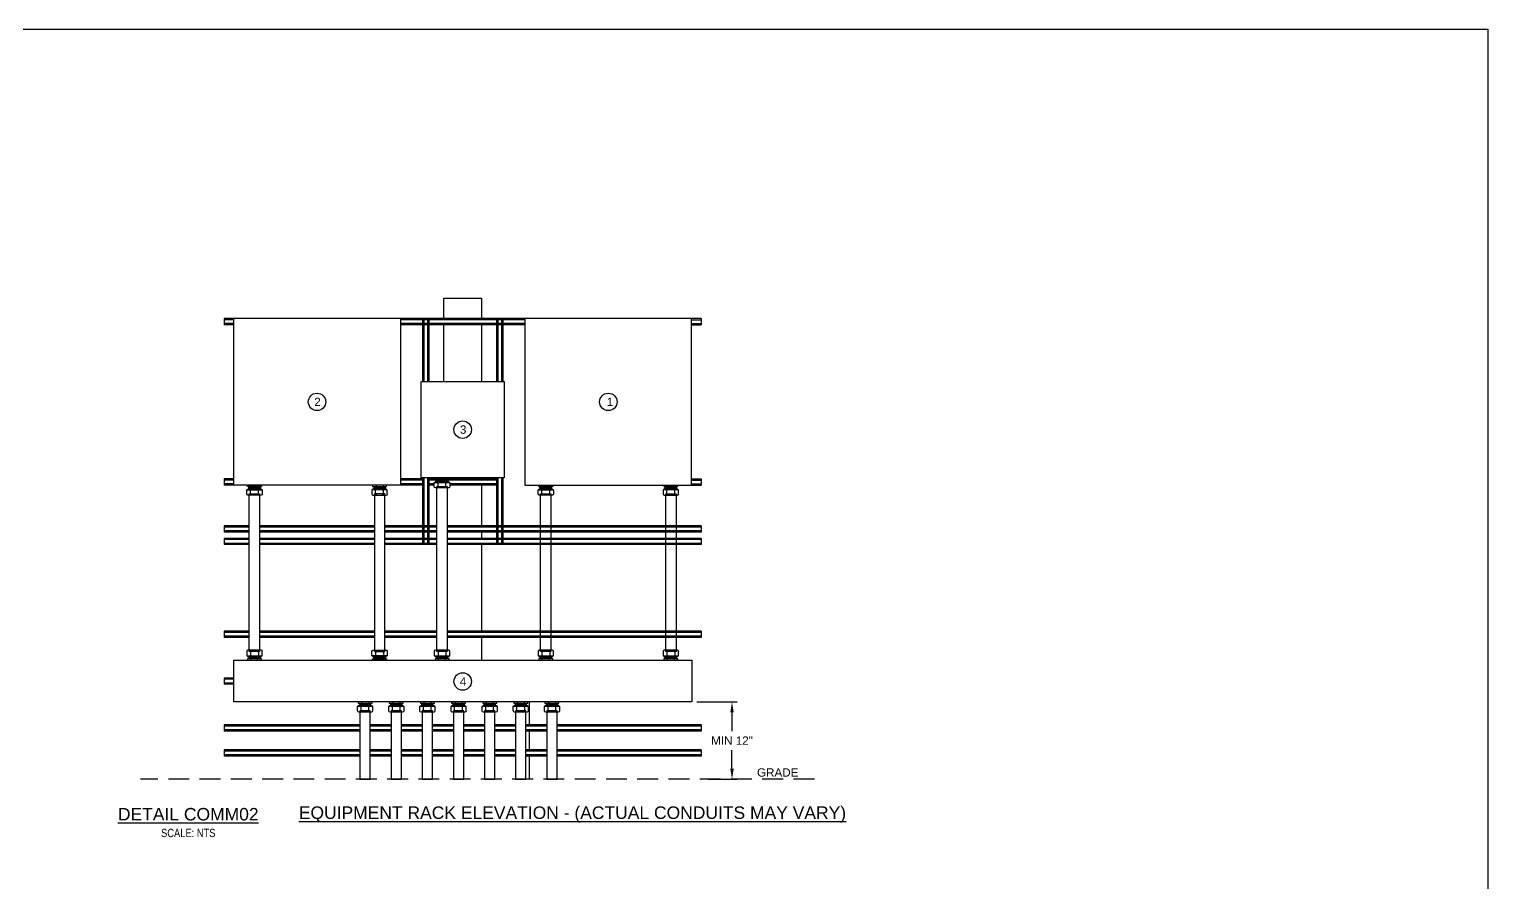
# Model space of a CAD drawing. Header units: feet. Extents: x -4 to 646, y -12 to 598.
# Drawn here: x 13.5 to 31, y 10.25 to 20.5 of the extents above; entities that cross this region are included whole.
import ezdxf

# ---------------------------------------------------------------- set-up
doc = ezdxf.new("R2010")
doc.units = ezdxf.units.FT
doc.header["$MEASUREMENT"] = 0
doc.linetypes.add('DASHED2', pattern=[0.375, 0.25, -0.125])
for name, color, linetype in [('G-ANNO-TEXT', 1, 'Continuous'), ('G-ANNO-TTLE', 3, 'Continuous'), ('PV-EQUIPM', 255, 'Continuous')]:
    doc.layers.add(name, color=color, linetype=linetype)
doc.styles.add('NEI-A', font='arial.ttf')
doc.dimstyles.new('NEI-A', dxfattribs={"dimtxt": 0.1, "dimasz": 0.125, "dimexe": 0.0625, "dimexo": 0.0625, "dimgap": 0.0625, "dimtad": 0, "dimtih": 1, "dimtoh": 1, "dimdec": 4, "dimzin": 3, "dimdsep": 46, "dimlunit": 4, "dimtxsty": 'NEI-A', "dimcen": 0, "dimadec": 0, "dimazin": 0, "dimtfac": 0.75, "dimtdec": 4, "dimtofl": 0, "dimtmove": 0, "dimatfit": 3, "dimfxl": 1, "dimfrac": 1, "dimtolj": 1, "dimtzin": 0, "dimarcsym": 0})

# ---------------------------------------------------------------- blocks, each defined once
blk = doc.blocks.new('*D9')
at = {"layer": 'Defpoints', "color": 0, "transparency": 16777216}
for p in [(21.449, 12.422), (21.582, 11.494), (21.932, 11.494)]:
    blk.add_point(p, dxfattribs=at)
at = {"layer": 'G-ANNO-TEXT', "color": 0, "lineweight": -2, "transparency": 16777216}
for p, q in [((21.511, 12.422), (21.995, 12.422)), ((21.932, 12.297), (21.932, 12.071)), ((21.932, 11.619), (21.932, 11.845)), ((21.645, 11.494), (21.995, 11.494))]:
    blk.add_line(p, q, dxfattribs=at)
at = {"layer": 'G-ANNO-TEXT', "color": 0, "transparency": 16777216}
for points in [[(21.912, 12.297), (21.953, 12.297), (21.932, 12.422)], [(21.912, 11.619), (21.953, 11.619), (21.932, 11.494)]]:
    blk.add_solid(points, dxfattribs=at)
at = {"layer": 'G-ANNO-TEXT', "color": 0, "transparency": 16777216, "insert": (21.932, 11.958), "char_height": 0.1, "attachment_point": 5, "style": 'NEI-A'}
blk.add_mtext('\\A1;MIN 12"', dxfattribs=at)

msp = doc.modelspace()

# ---------------------------------------------------------------- linework, layer by layer
at = {"layer": 'Defpoints', "color": 5}
msp.add_lwpolyline([(0, 20.5), (31, 20.5), (31, 0), (0, 0)], close=True, dxfattribs=at)
at = {"layer": 'G-ANNO-TEXT'}
for centre in [(16.95357, 16.02468), (20.44802, 16.02468), (18.70079, 15.69132), (18.70121, 12.66779)]:
    msp.add_circle(centre, 0.10459, dxfattribs=at)
at = {"layer": 'PV-EQUIPM'}
for p, q in [((21.56144, 17.02476), (15.84015, 17.02476)), ((18.21867, 15.0246), (15.84015, 15.0246))]:
    msp.add_line(p, q, dxfattribs=at)
at = {"layer": 'PV-EQUIPM', "color": 8, "lineweight": 25}
for p, q in [((18.47536, 16.27053), (18.47536, 16.94975)), ((18.92623, 16.94975), (18.92623, 16.27053))]:
    msp.add_line(p, q, dxfattribs=at)
at = {"layer": 'PV-EQUIPM', "linetype": 'DASHED2'}
msp.add_line((22.92045, 11.49432), (14.8359, 11.49432), dxfattribs=at)
at = {"layer": 'PV-EQUIPM', "color": 8, "lineweight": 25}
for points in [[(18.47536, 17.02476), (18.47536, 17.26978), (18.92623, 17.26978), (18.92623, 17.02476)], [(18.92623, 15.0246), (18.92623, 14.53623)], [(18.92623, 14.46122), (18.92623, 14.38622)], [(18.92623, 14.31121), (18.92623, 13.27279)], [(18.92623, 13.19779), (18.92623, 12.92193)]]:
    msp.add_lwpolyline(points, dxfattribs=at)
at = {"layer": 'PV-EQUIPM'}
for points in [[(15.84015, 17.02476), (15.84015, 16.94975)], [(15.95349, 17.00976), (15.84015, 17.00976)], [(15.95349, 15.0246), (15.95349, 17.02476)], [(17.95365, 17.02476), (17.95365, 15.0246)], [(19.44794, 17.00976), (17.95365, 17.00976)], [(18.21867, 17.02476), (18.21867, 16.27053)], [(18.23367, 17.02476), (18.23367, 16.27053)], [(18.27868, 17.02476), (18.27868, 16.27053)], [(18.29368, 17.02476), (18.29368, 16.27053)], [(19.10791, 17.02476), (19.10791, 16.27053)], [(19.12291, 17.02476), (19.12291, 16.27053)], [(19.16792, 17.02476), (19.16792, 16.27053)], [(19.18292, 17.02476), (19.18292, 16.27053)], [(19.44794, 17.02476), (19.44794, 15.0246), (21.56144, 15.0246)], [(21.4481, 15.0246), (21.4481, 17.02476)], [(21.4481, 17.00976), (21.56144, 17.00976)], [(21.56144, 17.02476), (21.56144, 16.94975)], [(15.95349, 16.96475), (15.84015, 16.96475)], [(15.95349, 16.94975), (15.84015, 16.94975)], [(19.44794, 16.96475), (17.95365, 16.96475)], [(19.44794, 16.94975), (17.95365, 16.94975)], [(21.4481, 16.96475), (21.56144, 16.96475)], [(21.4481, 16.94975), (21.56144, 16.94975)], [(15.95349, 15.09961), (15.84015, 15.09961)], [(15.84015, 15.09961), (15.84015, 15.0246)], [(15.95349, 15.0846), (15.84015, 15.0846)], [(18.21867, 15.09961), (17.95365, 15.09961)], [(18.21867, 15.0846), (17.95365, 15.0846)], [(18.21867, 15.11211), (18.21867, 14.31121)], [(18.23367, 15.11211), (18.23367, 14.31121)], [(18.27868, 15.11211), (18.27868, 14.31121)], [(18.29368, 15.11211), (18.29368, 14.31121)], [(18.36952, 15.09961), (18.30701, 15.09961)], [(18.38369, 15.0846), (18.30701, 15.0846)], [(18.53786, 15.11211), (18.53786, 15.09627), (18.36952, 15.09627), (18.36952, 15.11211)], [(18.36952, 15.05794), (18.36952, 15.06544), (18.53786, 15.06544), (18.53786, 15.05794)], [(18.5237, 15.0796), (18.38369, 15.09627)], [(18.38369, 15.06544), (18.38369, 15.09627)], [(18.52286, 15.07544), (18.38369, 15.09127)], [(18.52203, 15.07044), (18.38369, 15.08627)], [(18.52203, 15.06544), (18.38369, 15.08127)], [(18.47953, 15.06544), (18.38369, 15.07627)], [(18.43702, 15.06544), (18.38369, 15.07127)], [(18.39369, 15.06544), (18.38369, 15.06627)], [(18.39119, 14.9921), (18.40702, 15.0071), (18.40702, 15.05794)], [(18.41202, 15.11211), (18.41202, 15.09627)], [(18.5237, 15.08544), (18.42702, 15.09627)], [(18.5237, 15.09044), (18.47286, 15.09627)], [(18.48453, 14.9921), (18.50036, 15.0071), (18.50036, 15.05794)], [(18.49536, 15.11211), (18.49536, 15.09627)], [(18.5237, 15.09627), (18.5237, 15.06544)], [(19.10791, 15.0846), (18.5237, 15.0846)], [(19.10791, 15.09961), (18.53786, 15.09961)], [(19.10791, 15.11211), (19.10791, 14.31121)], [(19.12291, 15.11211), (19.12291, 14.31121)], [(19.16792, 15.11211), (19.16792, 14.31121)], [(19.18292, 15.11211), (19.18292, 14.31121)], [(21.4481, 15.09961), (21.56144, 15.09961)], [(21.4481, 15.0846), (21.56144, 15.0846)], [(21.56144, 15.09961), (21.56144, 15.0246)], [(15.95349, 15.0396), (15.84015, 15.0396)], [(16.28768, 15.0246), (16.28768, 15.00876), (16.11934, 15.00876), (16.11934, 15.0246)], [(16.11934, 14.97043), (16.11934, 14.97793), (16.28768, 14.97793), (16.28768, 14.97043)], [(16.27352, 14.99293), (16.13351, 15.00876)], [(16.13351, 14.97793), (16.13351, 15.00876)], [(16.27268, 14.98793), (16.13351, 15.00376)], [(16.27185, 14.98293), (16.13351, 14.99876)], [(16.27185, 14.97793), (16.13351, 14.99376)], [(16.22935, 14.97793), (16.13351, 14.98876)], [(16.18684, 14.97793), (16.13351, 14.98376)], [(16.14351, 14.97793), (16.13351, 14.97876)], [(16.14101, 14.90459), (16.15684, 14.91959), (16.15684, 14.97043)], [(16.14101, 14.91959), (16.26518, 14.91959), (16.26518, 13.02694), (16.14101, 13.02694), (16.14101, 14.91959)], [(16.15684, 14.91959), (16.17184, 14.90459)], [(16.16184, 15.0246), (16.16184, 15.00876)], [(16.27352, 14.99793), (16.17684, 15.00876)], [(16.27352, 15.00376), (16.22268, 15.00876)], [(16.23435, 14.90459), (16.25018, 14.91959), (16.25018, 14.97043)], [(16.24518, 15.0246), (16.24518, 15.00876)], [(16.25018, 14.91959), (16.26518, 14.90459)], [(16.27352, 15.00876), (16.27352, 14.97793)], [(17.61946, 15.0246), (17.61946, 15.00876), (17.7878, 15.00876), (17.7878, 15.0246)], [(17.7878, 14.97043), (17.7878, 14.97793), (17.61946, 14.97793), (17.61946, 14.97043)], [(17.63363, 14.99293), (17.77364, 15.00876)], [(17.63363, 14.99793), (17.7303, 15.00876)], [(17.63363, 15.00376), (17.68363, 15.00876)], [(17.63363, 15.00876), (17.63363, 14.97793)], [(17.63446, 14.98793), (17.77364, 15.00376)], [(17.63446, 14.98293), (17.77364, 14.99876)], [(17.63529, 14.97793), (17.77364, 14.99376)], [(17.65696, 14.91959), (17.64113, 14.90459)], [(17.7653, 14.91959), (17.64113, 14.91959), (17.64113, 13.02694), (17.7653, 13.02694), (17.7653, 14.91959)], [(17.67196, 14.90459), (17.65696, 14.91959), (17.65696, 14.97043)], [(17.66196, 15.0246), (17.66196, 15.00876)], [(17.6778, 14.97793), (17.77364, 14.98876)], [(17.7203, 14.97793), (17.77364, 14.98376)], [(17.7503, 14.91959), (17.73447, 14.90459)], [(17.7453, 15.0246), (17.7453, 15.00876)], [(17.7653, 14.90459), (17.7503, 14.91959), (17.7503, 14.97043)], [(17.76364, 14.97793), (17.77364, 14.97876)], [(17.77364, 14.97793), (17.77364, 15.00876)], [(18.21867, 15.0396), (17.95365, 15.0396)], [(18.36035, 15.0396), (18.30701, 15.0396)], [(18.36035, 15.0246), (18.30701, 15.0246)], [(18.39119, 15.0071), (18.51536, 15.0071), (18.51536, 13.02694), (18.39119, 13.02694), (18.39119, 15.0071)], [(18.40702, 15.0071), (18.42202, 14.9921)], [(18.50036, 15.0071), (18.51536, 14.9921)], [(19.10791, 15.0396), (18.54703, 15.0396)], [(19.10791, 15.0246), (18.54703, 15.0246)], [(19.78213, 15.0246), (19.78213, 15.00876), (19.61462, 15.00876), (19.61462, 15.0246)], [(19.61462, 14.97043), (19.61462, 14.97793), (19.78213, 14.97793), (19.78213, 14.97043)], [(19.76796, 14.99293), (19.62795, 15.00876)], [(19.62795, 14.97793), (19.62795, 15.00876)], [(19.76713, 14.98793), (19.62795, 15.00376)], [(19.76713, 14.98293), (19.62795, 14.99876)], [(19.7663, 14.97793), (19.62795, 14.99376)], [(19.72463, 14.97793), (19.62795, 14.98876)], [(19.68129, 14.97793), (19.62795, 14.98376)], [(19.63795, 14.97793), (19.62795, 14.97876)], [(19.63629, 14.90459), (19.65129, 14.91959), (19.65129, 14.97043)], [(19.63629, 14.91959), (19.76046, 14.91959), (19.76046, 13.02694), (19.63629, 13.02694), (19.63629, 14.91959)], [(19.65129, 14.91959), (19.66712, 14.90459)], [(19.65629, 15.0246), (19.65629, 15.00876)], [(19.76796, 14.99793), (19.67129, 15.00876)], [(19.76796, 15.00376), (19.71796, 15.00876)], [(19.72963, 14.90459), (19.74463, 14.91959), (19.74463, 14.97043)], [(19.74046, 15.0246), (19.74046, 15.00876)], [(19.74463, 14.91959), (19.76046, 14.90459)], [(19.76796, 15.00876), (19.76796, 14.97793)], [(21.11474, 15.0246), (21.11474, 15.00876), (21.28225, 15.00876), (21.28225, 15.0246)], [(21.28225, 14.97043), (21.28225, 14.97793), (21.11474, 14.97793), (21.11474, 14.97043)], [(21.12807, 14.99293), (21.26808, 15.00876)], [(21.12807, 14.99793), (21.22558, 15.00876)], [(21.12807, 15.00376), (21.17891, 15.00876)], [(21.12807, 15.00876), (21.12807, 14.97793)], [(21.12891, 14.98793), (21.26808, 15.00376)], [(21.12974, 14.98293), (21.26808, 14.99876)], [(21.12974, 14.97793), (21.26808, 14.99376)], [(21.15141, 14.91959), (21.13641, 14.90459)], [(21.13641, 14.91959), (21.26058, 14.91959), (21.26058, 13.02694), (21.13641, 13.02694), (21.13641, 14.91959)], [(21.16724, 14.90459), (21.15141, 14.91959), (21.15141, 14.97043)], [(21.15641, 15.0246), (21.15641, 15.00876)], [(21.17224, 14.97793), (21.26808, 14.98876)], [(21.21475, 14.97793), (21.26808, 14.98376)], [(21.24475, 14.91959), (21.22975, 14.90459)], [(21.24058, 15.0246), (21.24058, 15.00876)], [(21.26058, 14.90459), (21.24475, 14.91959), (21.24475, 14.97043)], [(21.25808, 14.97793), (21.26808, 14.97876)], [(21.26808, 14.97793), (21.26808, 15.00876)], [(21.4481, 15.0396), (21.56144, 15.0396)], [(16.14101, 14.53623), (15.84015, 14.53623)], [(15.84015, 14.53623), (15.84015, 14.46122)], [(17.64113, 14.53623), (16.26518, 14.53623)], [(18.39119, 14.53623), (17.7653, 14.53623)], [(21.56144, 14.53623), (18.51536, 14.53623)], [(21.56144, 14.53623), (21.56144, 14.46122)], [(16.14101, 14.52123), (15.84015, 14.52123)], [(16.14101, 14.47622), (15.84015, 14.47622)], [(16.14101, 14.46122), (15.84015, 14.46122)], [(16.14101, 14.38622), (15.84015, 14.38622)], [(15.84015, 14.38622), (15.84015, 14.31121)], [(16.14101, 14.37121), (15.84015, 14.37121)], [(17.64113, 14.52123), (16.26518, 14.52123)], [(17.64113, 14.47622), (16.26518, 14.47622)], [(17.64113, 14.46122), (16.26518, 14.46122)], [(17.64113, 14.38622), (16.26518, 14.38622)], [(17.64113, 14.37121), (16.26518, 14.37121)], [(18.39119, 14.52123), (17.7653, 14.52123)], [(18.39119, 14.47622), (17.7653, 14.47622)], [(18.39119, 14.46122), (17.7653, 14.46122)], [(18.39119, 14.38622), (17.7653, 14.38622)], [(18.39119, 14.37121), (17.7653, 14.37121)], [(21.56144, 14.52123), (18.51536, 14.52123)], [(21.56144, 14.47622), (18.51536, 14.47622)], [(21.56144, 14.46122), (18.51536, 14.46122)], [(21.56144, 14.38622), (18.51536, 14.38622)], [(21.56144, 14.37121), (18.51536, 14.37121)], [(21.56144, 14.38622), (21.56144, 14.31121)], [(16.14101, 14.32621), (15.84015, 14.32621)], [(16.14101, 14.31121), (15.84015, 14.31121)], [(17.64113, 14.32621), (16.26518, 14.32621)], [(17.64113, 14.31121), (16.26518, 14.31121)], [(18.39119, 14.32621), (17.7653, 14.32621)], [(18.39119, 14.31121), (17.7653, 14.31121)], [(21.56144, 14.32621), (18.51536, 14.32621)], [(21.56144, 14.31121), (18.51536, 14.31121)], [(16.14101, 13.27279), (15.84015, 13.27279)], [(15.84015, 13.27279), (15.84015, 13.19779)], [(16.14101, 13.25779), (15.84015, 13.25779)], [(16.14101, 13.21279), (15.84015, 13.21279)], [(16.14101, 13.19779), (15.84015, 13.19779)], [(17.64113, 13.27279), (16.26518, 13.27279)], [(17.64113, 13.25779), (16.26518, 13.25779)], [(17.64113, 13.21279), (16.26518, 13.21279)], [(17.64113, 13.19779), (16.26518, 13.19779)], [(18.39119, 13.27279), (17.7653, 13.27279)], [(18.39119, 13.25779), (17.7653, 13.25779)], [(18.39119, 13.21279), (17.7653, 13.21279)], [(18.39119, 13.19779), (17.7653, 13.19779)], [(21.56144, 13.27279), (18.51536, 13.27279)], [(21.56144, 13.25779), (18.51536, 13.25779)], [(21.56144, 13.21279), (18.51536, 13.21279)], [(21.56144, 13.19779), (18.51536, 13.19779)], [(21.56144, 13.27279), (21.56144, 13.19779)], [(16.11934, 12.9761), (16.11934, 12.9686), (16.28768, 12.9686), (16.28768, 12.9761)], [(16.28268, 13.04194), (16.12434, 13.04194)], [(16.27185, 12.9686), (16.13351, 12.95277)], [(16.22935, 12.9686), (16.13351, 12.95777)], [(16.18684, 12.9686), (16.13351, 12.96277)], [(16.14351, 12.9686), (16.13351, 12.96777)], [(16.13351, 12.9686), (16.13351, 12.93777)], [(16.27185, 12.9636), (16.13351, 12.94777)], [(16.27268, 12.9586), (16.13351, 12.94277)], [(16.27352, 12.9536), (16.13351, 12.93777)], [(16.14101, 13.04194), (16.15684, 13.02694), (16.15684, 12.9761)], [(16.15684, 13.02694), (16.17184, 13.04194)], [(16.23435, 13.04194), (16.25018, 13.02694), (16.25018, 12.9761)], [(16.25018, 13.02694), (16.26518, 13.04194)], [(16.27352, 12.93777), (16.27352, 12.9686)], [(17.7878, 12.9761), (17.7878, 12.9686), (17.61946, 12.9686), (17.61946, 12.9761)], [(17.62446, 13.04194), (17.7828, 13.04194)], [(17.63363, 12.93777), (17.63363, 12.9686)], [(17.63363, 12.9536), (17.77364, 12.93777)], [(17.63446, 12.9636), (17.77364, 12.94777)], [(17.63446, 12.9586), (17.77364, 12.94277)], [(17.63529, 12.9686), (17.77364, 12.95277)], [(17.65696, 13.02694), (17.64113, 13.04194)], [(17.67196, 13.04194), (17.65696, 13.02694), (17.65696, 12.9761)], [(17.6778, 12.9686), (17.77364, 12.95777)], [(17.7203, 12.9686), (17.77364, 12.96277)], [(17.7503, 13.02694), (17.73447, 13.04194)], [(17.7653, 13.04194), (17.7503, 13.02694), (17.7503, 12.9761)], [(17.76364, 12.9686), (17.77364, 12.96777)], [(17.77364, 12.9686), (17.77364, 12.93777)], [(18.36952, 12.9761), (18.36952, 12.9686), (18.53786, 12.9686), (18.53786, 12.9761)], [(18.53286, 13.04194), (18.37452, 13.04194)], [(18.52203, 12.9686), (18.38369, 12.95277)], [(18.47953, 12.9686), (18.38369, 12.95777)], [(18.43702, 12.9686), (18.38369, 12.96277)], [(18.39369, 12.9686), (18.38369, 12.96777)], [(18.38369, 12.9686), (18.38369, 12.93777)], [(18.52203, 12.9636), (18.38369, 12.94777)], [(18.52286, 12.9586), (18.38369, 12.94277)], [(18.5237, 12.9536), (18.38369, 12.93777)], [(18.39119, 13.04194), (18.40702, 13.02694), (18.40702, 12.9761)], [(18.40702, 13.02694), (18.42202, 13.04194)], [(18.48453, 13.04194), (18.50036, 13.02694), (18.50036, 12.9761)], [(18.50036, 13.02694), (18.51536, 13.04194)], [(18.5237, 12.93777), (18.5237, 12.9686)], [(19.61462, 12.9761), (19.61462, 12.9686), (19.78213, 12.9686), (19.78213, 12.9761)], [(19.77713, 13.04194), (19.61878, 13.04194)], [(19.7663, 12.9686), (19.62795, 12.95277)], [(19.72463, 12.9686), (19.62795, 12.95777)], [(19.68129, 12.9686), (19.62795, 12.96277)], [(19.63795, 12.9686), (19.62795, 12.96777)], [(19.62795, 12.9686), (19.62795, 12.93777)], [(19.76713, 12.9636), (19.62795, 12.94777)], [(19.76713, 12.9586), (19.62795, 12.94277)], [(19.76796, 12.9536), (19.62795, 12.93777)], [(19.63629, 13.04194), (19.65129, 13.02694), (19.65129, 12.9761)], [(19.65129, 13.02694), (19.66712, 13.04194)], [(19.72963, 13.04194), (19.74463, 13.02694), (19.74463, 12.9761)], [(19.74463, 13.02694), (19.76046, 13.04194)], [(19.76796, 12.93777), (19.76796, 12.9686)], [(21.11474, 12.9761), (21.11474, 12.9686), (21.28225, 12.9686), (21.28225, 12.9761)], [(21.27725, 13.04194), (21.1189, 13.04194)], [(21.26642, 12.9686), (21.12807, 12.95277)], [(21.22475, 12.9686), (21.12807, 12.95777)], [(21.18141, 12.9686), (21.12807, 12.96277)], [(21.13807, 12.9686), (21.12807, 12.96777)], [(21.12807, 12.9686), (21.12807, 12.93777)], [(21.26725, 12.9636), (21.12807, 12.94777)], [(21.26725, 12.9586), (21.12807, 12.94277)], [(21.26808, 12.9536), (21.12807, 12.93777)], [(21.13641, 13.04194), (21.15141, 13.02694), (21.15141, 12.9761)], [(21.15141, 13.02694), (21.16724, 13.04194)], [(21.22975, 13.04194), (21.24475, 13.02694), (21.24475, 12.9761)], [(21.24475, 13.02694), (21.26058, 13.04194)], [(21.26808, 12.93777), (21.26808, 12.9686)], [(16.28768, 12.92193), (16.28768, 12.93777), (16.11934, 12.93777), (16.11934, 12.92193)], [(16.16184, 12.92193), (16.16184, 12.93777)], [(16.27352, 12.9486), (16.17684, 12.93777)], [(16.27352, 12.94277), (16.22268, 12.93777)], [(16.24518, 12.92193), (16.24518, 12.93777)], [(17.61946, 12.92193), (17.61946, 12.93777), (17.7878, 12.93777), (17.7878, 12.92193)], [(17.63363, 12.9486), (17.7303, 12.93777)], [(17.63363, 12.94277), (17.68363, 12.93777)], [(17.66196, 12.92193), (17.66196, 12.93777)], [(17.7453, 12.92193), (17.7453, 12.93777)], [(18.53786, 12.92193), (18.53786, 12.93777), (18.36952, 12.93777), (18.36952, 12.92193)], [(18.41202, 12.92193), (18.41202, 12.93777)], [(18.5237, 12.9486), (18.42702, 12.93777)], [(18.5237, 12.94277), (18.47286, 12.93777)], [(18.49536, 12.92193), (18.49536, 12.93777)], [(19.78213, 12.92193), (19.78213, 12.93777), (19.61462, 12.93777), (19.61462, 12.92193)], [(19.65629, 12.92193), (19.65629, 12.93777)], [(19.76796, 12.9486), (19.67129, 12.93777)], [(19.76796, 12.94277), (19.71796, 12.93777)], [(19.74046, 12.92193), (19.74046, 12.93777)], [(21.28225, 12.92193), (21.28225, 12.93777), (21.11474, 12.93777), (21.11474, 12.92193)], [(21.15641, 12.92193), (21.15641, 12.93777)], [(21.26808, 12.9486), (21.17141, 12.93777)], [(21.26808, 12.94277), (21.21808, 12.93777)], [(21.24058, 12.92193), (21.24058, 12.93777)], [(15.95349, 12.70941), (15.84015, 12.70941)], [(15.84015, 12.70941), (15.84015, 12.63441)], [(15.95349, 12.69441), (15.84015, 12.69441)], [(15.95349, 12.64941), (15.84015, 12.64941)], [(15.95349, 12.63441), (15.84015, 12.63441)], [(17.62363, 12.31605), (17.62363, 12.36772), (17.43694, 12.36772), (17.43694, 12.31605)], [(17.44694, 12.42189), (17.44694, 12.40606), (17.61446, 12.40606), (17.61446, 12.42189)], [(17.61446, 12.36772), (17.61446, 12.37522), (17.44694, 12.37522), (17.44694, 12.36772)], [(17.46111, 12.39022), (17.60029, 12.40606)], [(17.46111, 12.39522), (17.55779, 12.40606)], [(17.46111, 12.40106), (17.51112, 12.40606)], [(17.46111, 12.40606), (17.46111, 12.37522)], [(17.46111, 12.38522), (17.60029, 12.40106)], [(17.46195, 12.38022), (17.60029, 12.39606)], [(17.46278, 12.37522), (17.60029, 12.39106)], [(17.48361, 12.31688), (17.46861, 12.30188)], [(17.59279, 12.31688), (17.46861, 12.31688), (17.46861, 11.49432), (17.59279, 11.49432), (17.59279, 12.31688)], [(17.49945, 12.30188), (17.48361, 12.31688), (17.48361, 12.36772)], [(17.48861, 12.42189), (17.48861, 12.40606)], [(17.50445, 12.37522), (17.60029, 12.38606)], [(17.54779, 12.37522), (17.60029, 12.38105)], [(17.57695, 12.31688), (17.56195, 12.30188)], [(17.57279, 12.42189), (17.57279, 12.40606)], [(17.59279, 12.30188), (17.57695, 12.31688), (17.57695, 12.36772)], [(17.59029, 12.37522), (17.60029, 12.37605)], [(17.60029, 12.37522), (17.60029, 12.40606)], [(17.82031, 12.42189), (17.82031, 12.40606), (17.98782, 12.40606), (17.98782, 12.42189)], [(17.98782, 12.36772), (17.98782, 12.37522), (17.82031, 12.37522), (17.82031, 12.36772)], [(17.83448, 12.39022), (17.97365, 12.40606)], [(17.83448, 12.39522), (17.93115, 12.40606)], [(17.83448, 12.40106), (17.88448, 12.40606)], [(17.83448, 12.40606), (17.83448, 12.37522)], [(17.83448, 12.38522), (17.97365, 12.40106)], [(17.83531, 12.38022), (17.97365, 12.39606)], [(17.83614, 12.37522), (17.97365, 12.39106)], [(17.85781, 12.31688), (17.84198, 12.30188)], [(17.96615, 12.31688), (17.84198, 12.31688), (17.84198, 11.49432), (17.96615, 11.49432), (17.96615, 12.31688)], [(17.87281, 12.30188), (17.85781, 12.31688), (17.85781, 12.36772)], [(17.86198, 12.42189), (17.86198, 12.40606)], [(17.87781, 12.37522), (17.97365, 12.38606)], [(17.92115, 12.37522), (17.97365, 12.38105)], [(17.95115, 12.31688), (17.93532, 12.30188)], [(17.94615, 12.42189), (17.94615, 12.40606)], [(17.96615, 12.30188), (17.95115, 12.31688), (17.95115, 12.36772)], [(17.96365, 12.37522), (17.97365, 12.37605)], [(17.97365, 12.37522), (17.97365, 12.40606)], [(18.19367, 12.42189), (18.19367, 12.40606), (18.36118, 12.40606), (18.36118, 12.42189)], [(18.36118, 12.36772), (18.36118, 12.37522), (18.19367, 12.37522), (18.19367, 12.36772)], [(18.20784, 12.39022), (18.34785, 12.40606)], [(18.20784, 12.39522), (18.30451, 12.40606)], [(18.20784, 12.40106), (18.25784, 12.40606)], [(18.20784, 12.40606), (18.20784, 12.37522)], [(18.20867, 12.38522), (18.34785, 12.40106)], [(18.20867, 12.38022), (18.34785, 12.39606)], [(18.20951, 12.37522), (18.34785, 12.39106)], [(18.23117, 12.31688), (18.21534, 12.30188)], [(18.33952, 12.31688), (18.21534, 12.31688), (18.21534, 11.49432), (18.33952, 11.49432), (18.33952, 12.31688)], [(18.24617, 12.30188), (18.23117, 12.31688), (18.23117, 12.36772)], [(18.23534, 12.42189), (18.23534, 12.40606)], [(18.25118, 12.37522), (18.34785, 12.38606)], [(18.29451, 12.37522), (18.34785, 12.38105)], [(18.32451, 12.31688), (18.30868, 12.30188)], [(18.31951, 12.42189), (18.31951, 12.40606)], [(18.33952, 12.30188), (18.32451, 12.31688), (18.32451, 12.36772)], [(18.33785, 12.37522), (18.34785, 12.37605)], [(18.34785, 12.37522), (18.34785, 12.40606)], [(18.56703, 12.42189), (18.56703, 12.40606), (18.73538, 12.40606), (18.73538, 12.42189)], [(18.73538, 12.36772), (18.73538, 12.37522), (18.56703, 12.37522), (18.56703, 12.36772)], [(18.5812, 12.39022), (18.72121, 12.40606)], [(18.5812, 12.39522), (18.67788, 12.40606)], [(18.5812, 12.40106), (18.63204, 12.40606)], [(18.5812, 12.40606), (18.5812, 12.37522)], [(18.58204, 12.38522), (18.72121, 12.40106)], [(18.58287, 12.38022), (18.72121, 12.39606)], [(18.58287, 12.37522), (18.72121, 12.39106)], [(18.60454, 12.31688), (18.58954, 12.30188)], [(18.71371, 12.31688), (18.58954, 12.31688), (18.58954, 11.49432), (18.71371, 11.49432), (18.71371, 12.31688)], [(18.61954, 12.30188), (18.60454, 12.31688), (18.60454, 12.36772)], [(18.60954, 12.42189), (18.60954, 12.40606)], [(18.62537, 12.37522), (18.72121, 12.38606)], [(18.66788, 12.37522), (18.72121, 12.38105)], [(18.69788, 12.31688), (18.68288, 12.30188)], [(18.69288, 12.42189), (18.69288, 12.40606)], [(18.71371, 12.30188), (18.69788, 12.31688), (18.69788, 12.36772)], [(18.71121, 12.37522), (18.72121, 12.37605)], [(18.72121, 12.37522), (18.72121, 12.40606)], [(19.11791, 12.31605), (19.11791, 12.36772), (18.93123, 12.36772), (18.93123, 12.31605)], [(18.94123, 12.42189), (18.94123, 12.40606), (19.10874, 12.40606), (19.10874, 12.42189)], [(19.10874, 12.36772), (19.10874, 12.37522), (18.94123, 12.37522), (18.94123, 12.36772)], [(18.95456, 12.39022), (19.09458, 12.40606)], [(18.95456, 12.39522), (19.05207, 12.40606)], [(18.95456, 12.40106), (19.0054, 12.40606)], [(18.95456, 12.40606), (18.95456, 12.37522)], [(18.9554, 12.38522), (19.09458, 12.40106)], [(18.95623, 12.38022), (19.09458, 12.39606)], [(18.95707, 12.37522), (19.09458, 12.39106)], [(18.9779, 12.31688), (18.9629, 12.30188)], [(19.08708, 12.31688), (18.9629, 12.31688), (18.9629, 11.49432), (19.08708, 11.49432), (19.08708, 12.31688)], [(18.99373, 12.30188), (18.9779, 12.31688), (18.9779, 12.36772)], [(18.9829, 12.42189), (18.9829, 12.40606)], [(18.99874, 12.37522), (19.09458, 12.38606)], [(19.04124, 12.37522), (19.09458, 12.38105)], [(19.07124, 12.31688), (19.05624, 12.30188)], [(19.06707, 12.42189), (19.06707, 12.40606)], [(19.08708, 12.30188), (19.07124, 12.31688), (19.07124, 12.36772)], [(19.08458, 12.37522), (19.09458, 12.37605)], [(19.09458, 12.37522), (19.09458, 12.40606)], [(19.31459, 12.42189), (19.31459, 12.40606), (19.48211, 12.40606), (19.48211, 12.42189)], [(19.48211, 12.36772), (19.48211, 12.37522), (19.31459, 12.37522), (19.31459, 12.36772)], [(19.32876, 12.39022), (19.46794, 12.40606)], [(19.32876, 12.39522), (19.42544, 12.40606)], [(19.32876, 12.40106), (19.37877, 12.40606)], [(19.32876, 12.40606), (19.32876, 12.37522)], [(19.32876, 12.38522), (19.46794, 12.40106)], [(19.32959, 12.38022), (19.46794, 12.39606)], [(19.33043, 12.37522), (19.46794, 12.39106)], [(19.35126, 12.31688), (19.33626, 12.30188)], [(19.46044, 12.31688), (19.33626, 12.31688), (19.33626, 11.49432), (19.46044, 11.49432), (19.46044, 12.31688)], [(19.3671, 12.30188), (19.35126, 12.31688), (19.35126, 12.36772)], [(19.35626, 12.42189), (19.35626, 12.40606)], [(19.3721, 12.37522), (19.46794, 12.38606)], [(19.41544, 12.37522), (19.46794, 12.38105)], [(19.44544, 12.31688), (19.4296, 12.30188)], [(19.44044, 12.42189), (19.44044, 12.40606)], [(19.46044, 12.30188), (19.44544, 12.31688), (19.44544, 12.36772)], [(19.45794, 12.37522), (19.46794, 12.37605)], [(19.46794, 12.37522), (19.46794, 12.40606)], [(19.49878, 12.42189), (19.49878, 12.14604)], [(19.68796, 12.42189), (19.68796, 12.40606), (19.85547, 12.40606), (19.85547, 12.42189)], [(19.85547, 12.36772), (19.85547, 12.37522), (19.68796, 12.37522), (19.68796, 12.36772)], [(19.70212, 12.39022), (19.84214, 12.40606)], [(19.70212, 12.39522), (19.7988, 12.40606)], [(19.70212, 12.40106), (19.75213, 12.40606)], [(19.70212, 12.40606), (19.70212, 12.37522)], [(19.70296, 12.38522), (19.84214, 12.40106)], [(19.70296, 12.38022), (19.84214, 12.39606)], [(19.70379, 12.37522), (19.84214, 12.39106)], [(19.72546, 12.31688), (19.70963, 12.30188)], [(19.8338, 12.31688), (19.70963, 12.31688), (19.70963, 11.49432), (19.8338, 11.49432), (19.8338, 12.31688)], [(19.74046, 12.30188), (19.72546, 12.31688), (19.72546, 12.36772)], [(19.72963, 12.42189), (19.72963, 12.40606)], [(19.74546, 12.37522), (19.84214, 12.38606)], [(19.7888, 12.37522), (19.84214, 12.38105)], [(19.8188, 12.31688), (19.80297, 12.30188)], [(19.8138, 12.42189), (19.8138, 12.40606)], [(19.8338, 12.30188), (19.8188, 12.31688), (19.8188, 12.36772)], [(19.83214, 12.37522), (19.84214, 12.37605)], [(19.84214, 12.37522), (19.84214, 12.40606)], [(17.46861, 12.14604), (15.84015, 12.14604)], [(15.84015, 12.14604), (15.84015, 12.07103)], [(17.46861, 12.13103), (15.84015, 12.13103)], [(17.46861, 12.08603), (15.84015, 12.08603)], [(17.84198, 12.14604), (17.59279, 12.14604)], [(17.84198, 12.13103), (17.59279, 12.13103)], [(17.84198, 12.08603), (17.59279, 12.08603)], [(18.21534, 12.14604), (17.96615, 12.14604)], [(18.21534, 12.13103), (17.96615, 12.13103)], [(18.21534, 12.08603), (17.96615, 12.08603)], [(18.58954, 12.14604), (18.33952, 12.14604)], [(18.58954, 12.13103), (18.33952, 12.13103)], [(18.58954, 12.08603), (18.33952, 12.08603)], [(18.9629, 12.14604), (18.71371, 12.14604)], [(18.9629, 12.13103), (18.71371, 12.13103)], [(18.9629, 12.08603), (18.71371, 12.08603)], [(19.33626, 12.14604), (19.08708, 12.14604)], [(19.33626, 12.13103), (19.08708, 12.13103)], [(19.33626, 12.08603), (19.08708, 12.08603)], [(19.70963, 12.14604), (19.46044, 12.14604)], [(19.70963, 12.13103), (19.46044, 12.13103)], [(19.70963, 12.08603), (19.46044, 12.08603)], [(21.56144, 12.14604), (19.8338, 12.14604)], [(21.56144, 12.13103), (19.8338, 12.13103)], [(21.56144, 12.08603), (19.8338, 12.08603)], [(21.56144, 12.14604), (21.56144, 12.07103)], [(17.46861, 12.07103), (15.84015, 12.07103)], [(17.84198, 12.07103), (17.59279, 12.07103)], [(18.21534, 12.07103), (17.96615, 12.07103)], [(18.58954, 12.07103), (18.33952, 12.07103)], [(18.9629, 12.07103), (18.71371, 12.07103)], [(19.33626, 12.07103), (19.08708, 12.07103)], [(19.70963, 12.07103), (19.46044, 12.07103)], [(19.49878, 12.07103), (19.49878, 11.84518)], [(21.56144, 12.07103), (19.8338, 12.07103)], [(17.46861, 11.84518), (15.84015, 11.84518)], [(15.84015, 11.84518), (15.84015, 11.77017)], [(17.46861, 11.83018), (15.84015, 11.83018)], [(17.46861, 11.78517), (15.84015, 11.78517)], [(17.46861, 11.77017), (15.84015, 11.77017)], [(17.84198, 11.84518), (17.59279, 11.84518)], [(17.84198, 11.83018), (17.59279, 11.83018)], [(17.84198, 11.78517), (17.59279, 11.78517)], [(17.84198, 11.77017), (17.59279, 11.77017)], [(18.21534, 11.84518), (17.96615, 11.84518)], [(18.21534, 11.83018), (17.96615, 11.83018)], [(18.21534, 11.78517), (17.96615, 11.78517)], [(18.21534, 11.77017), (17.96615, 11.77017)], [(18.58954, 11.84518), (18.33952, 11.84518)], [(18.58954, 11.83018), (18.33952, 11.83018)], [(18.58954, 11.78517), (18.33952, 11.78517)], [(18.58954, 11.77017), (18.33952, 11.77017)], [(18.9629, 11.84518), (18.71371, 11.84518)], [(18.9629, 11.83018), (18.71371, 11.83018)], [(18.9629, 11.78517), (18.71371, 11.78517)], [(18.9629, 11.77017), (18.71371, 11.77017)], [(19.33626, 11.84518), (19.08708, 11.84518)], [(19.33626, 11.83018), (19.08708, 11.83018)], [(19.33626, 11.78517), (19.08708, 11.78517)], [(19.33626, 11.77017), (19.08708, 11.77017)], [(19.70963, 11.84518), (19.46044, 11.84518)], [(19.70963, 11.83018), (19.46044, 11.83018)], [(19.70963, 11.78517), (19.46044, 11.78517)], [(19.70963, 11.77017), (19.46044, 11.77017)], [(19.49878, 11.77017), (19.49878, 11.49432)], [(21.56144, 11.84518), (19.8338, 11.84518)], [(21.56144, 11.83018), (19.8338, 11.83018)], [(21.56144, 11.78517), (19.8338, 11.78517)], [(21.56144, 11.77017), (19.8338, 11.77017)], [(21.56144, 11.84518), (21.56144, 11.77017)]]:
    msp.add_lwpolyline(points, dxfattribs=at)
for points in [[(18.20367, 16.27053), (19.19792, 16.27053), (19.19792, 15.11211), (18.20367, 15.11211)], [(15.95349, 12.92193), (21.44893, 12.92193), (21.44893, 12.42189), (15.95349, 12.42189)]]:
    msp.add_lwpolyline(points, close=True, dxfattribs=at)
for points in [[(18.54787, 15.00668, -0.414195), (18.53286, 14.9921), (18.37452, 14.9921, -0.414195), (18.36035, 15.00626), (18.36035, 15.05794), (18.54703, 15.05794), (18.54703, 15.00626)], [(16.29769, 14.91917, -0.414195), (16.28268, 14.90459), (16.12434, 14.90459, -0.414195), (16.11017, 14.91876), (16.11017, 14.97043), (16.29685, 14.97043), (16.29685, 14.91876)], [(17.79697, 14.91876), (17.79697, 14.97043), (17.61029, 14.97043), (17.61029, 14.91917, 0.414195), (17.62446, 14.90459), (17.7828, 14.90459, 0.414195), (17.79781, 14.91917)], [(19.79213, 14.91917, -0.414195), (19.77713, 14.90459), (19.61878, 14.90459, -0.414195), (19.60462, 14.91876), (19.60462, 14.97043), (19.7913, 14.97043), (19.7913, 14.91876)], [(21.29142, 14.91876), (21.29142, 14.97043), (21.10474, 14.97043), (21.10474, 14.91917, 0.414195), (21.1189, 14.90459), (21.27725, 14.90459, 0.414195), (21.29225, 14.91917)], [(16.12476, 13.04277, 0.414195), (16.11017, 13.02777), (16.11017, 12.9761), (16.29685, 12.9761), (16.29685, 13.02777)], [(17.79697, 13.02777), (17.79697, 12.9761), (17.61029, 12.9761), (17.61029, 13.02777, -0.414195), (17.62488, 13.04277)], [(18.37494, 13.04277, 0.414195), (18.36035, 13.02777), (18.36035, 12.9761), (18.54703, 12.9761), (18.54703, 13.02777)], [(19.6192, 13.04277, 0.414195), (19.60462, 13.02777), (19.60462, 12.9761), (19.7913, 12.9761), (19.7913, 13.02777)], [(21.11932, 13.04277, 0.414195), (21.10474, 13.02777), (21.10474, 12.9761), (21.29142, 12.9761), (21.29142, 13.02777)], [(17.43778, 12.31647, 0.414195), (17.45194, 12.30188), (17.60946, 12.30188, 0.414195), (17.62446, 12.31647)], [(18.37118, 12.31605), (18.37118, 12.36772), (18.1845, 12.36772), (18.1845, 12.31647, 0.414195), (18.19867, 12.30188), (18.35702, 12.30188, 0.414195), (18.37202, 12.31647)], [(18.74455, 12.31605), (18.74455, 12.36772), (18.55787, 12.36772), (18.55787, 12.31647, 0.414195), (18.57203, 12.30188), (18.73038, 12.30188, 0.414195), (18.74538, 12.31647)], [(18.93206, 12.31647, 0.414195), (18.94623, 12.30188), (19.10374, 12.30188, 0.414195), (19.11874, 12.31647)], [(19.30543, 12.31647, 0.414195), (19.31959, 12.30188), (19.47711, 12.30188, 0.414195), (19.49211, 12.31605), (19.49211, 12.36772), (19.30459, 12.36772), (19.30459, 12.31605)]]:
    msp.add_lwpolyline(points, format="xyb", dxfattribs=at)
for points in [[(17.99782, 12.31605), (17.99782, 12.36772), (17.81114, 12.36772), (17.81114, 12.31647, 0.414195), (17.82531, 12.30188), (17.98282, 12.30188, 0.414195)], [(19.86547, 12.31605), (19.86547, 12.36772), (19.67879, 12.36772), (19.67879, 12.31647, 0.414195), (19.69296, 12.30188), (19.85047, 12.30188, 0.414195)]]:
    msp.add_lwpolyline(points, format="xyb", close=True, dxfattribs=at)
for centre in [(16.2831, 13.02819), (17.78322, 13.02819), (18.53328, 13.02819), (19.77755, 13.02819), (21.27767, 13.02819)]:
    msp.add_arc(centre, 0.01458, 0.001816, 89.998184, dxfattribs=at)

# ---------------------------------------------------------------- texts
at = {"layer": 'G-ANNO-TEXT', "style": 'NEI-A'}
for s, width, insert, char_height, attachment_point in [('\\pi0.07147;2', 0.2091828, (16.84898, 16.02468), 0.1, 4), ('\\pi0.08617;1', 0.2091828, (20.34343, 16.02468), 0.1, 4), ('\\pi0.07185;3', 0.2091828, (18.5962, 15.69132), 0.1, 4), ('\\pi0.07001;4', 0.2091828, (18.59662, 12.66779), 0.1, 4), ('GRADE', 0.4902906, (22.23206, 11.57428), 0.1, 4), ('{\\H0.6x;\\LDETAIL COMM02\\l\\P\\H0.66667x;\\W0.8;SCALE: NTS}', 1.6798192, (15.40856, 10.97346), 0.25, 5)]:
    msp.add_mtext_dynamic_manual_height_columns(s, width=width, gutter_width=0.54688, heights=[0], dxfattribs=dict(at, insert=insert, char_height=char_height, attachment_point=attachment_point))
at = {"layer": 'G-ANNO-TTLE', "insert": (16.7259, 11.07011), "char_height": 0.15, "attachment_point": 4, "style": 'NEI-A'}
msp.add_mtext_dynamic_manual_height_columns('\\pi0.00904;{\\LEQUIPMENT RACK ELEVATION - (ACTUAL CONDUITS MAY VARY)}', width=6.5606746, gutter_width=0.54688, heights=[0], dxfattribs=at)

# ---------------------------------------------------------------- dimensions: what is measured, and where the dimension line sits
at = {"layer": 'G-ANNO-TEXT', "color": 1}
dim = msp.add_linear_dim(base=(21.93247, 11.49432), p1=(21.44893, 12.42189), p2=(21.58228, 11.49432), angle=90, text='MIN 12"', dimstyle='NEI-A', dxfattribs=at)
dim.commit()
dim.dimension.update_dxf_attribs({"geometry": '*D9', "text_midpoint": (21.93247, 11.9581)})

doc.saveas('drawing.dxf')
